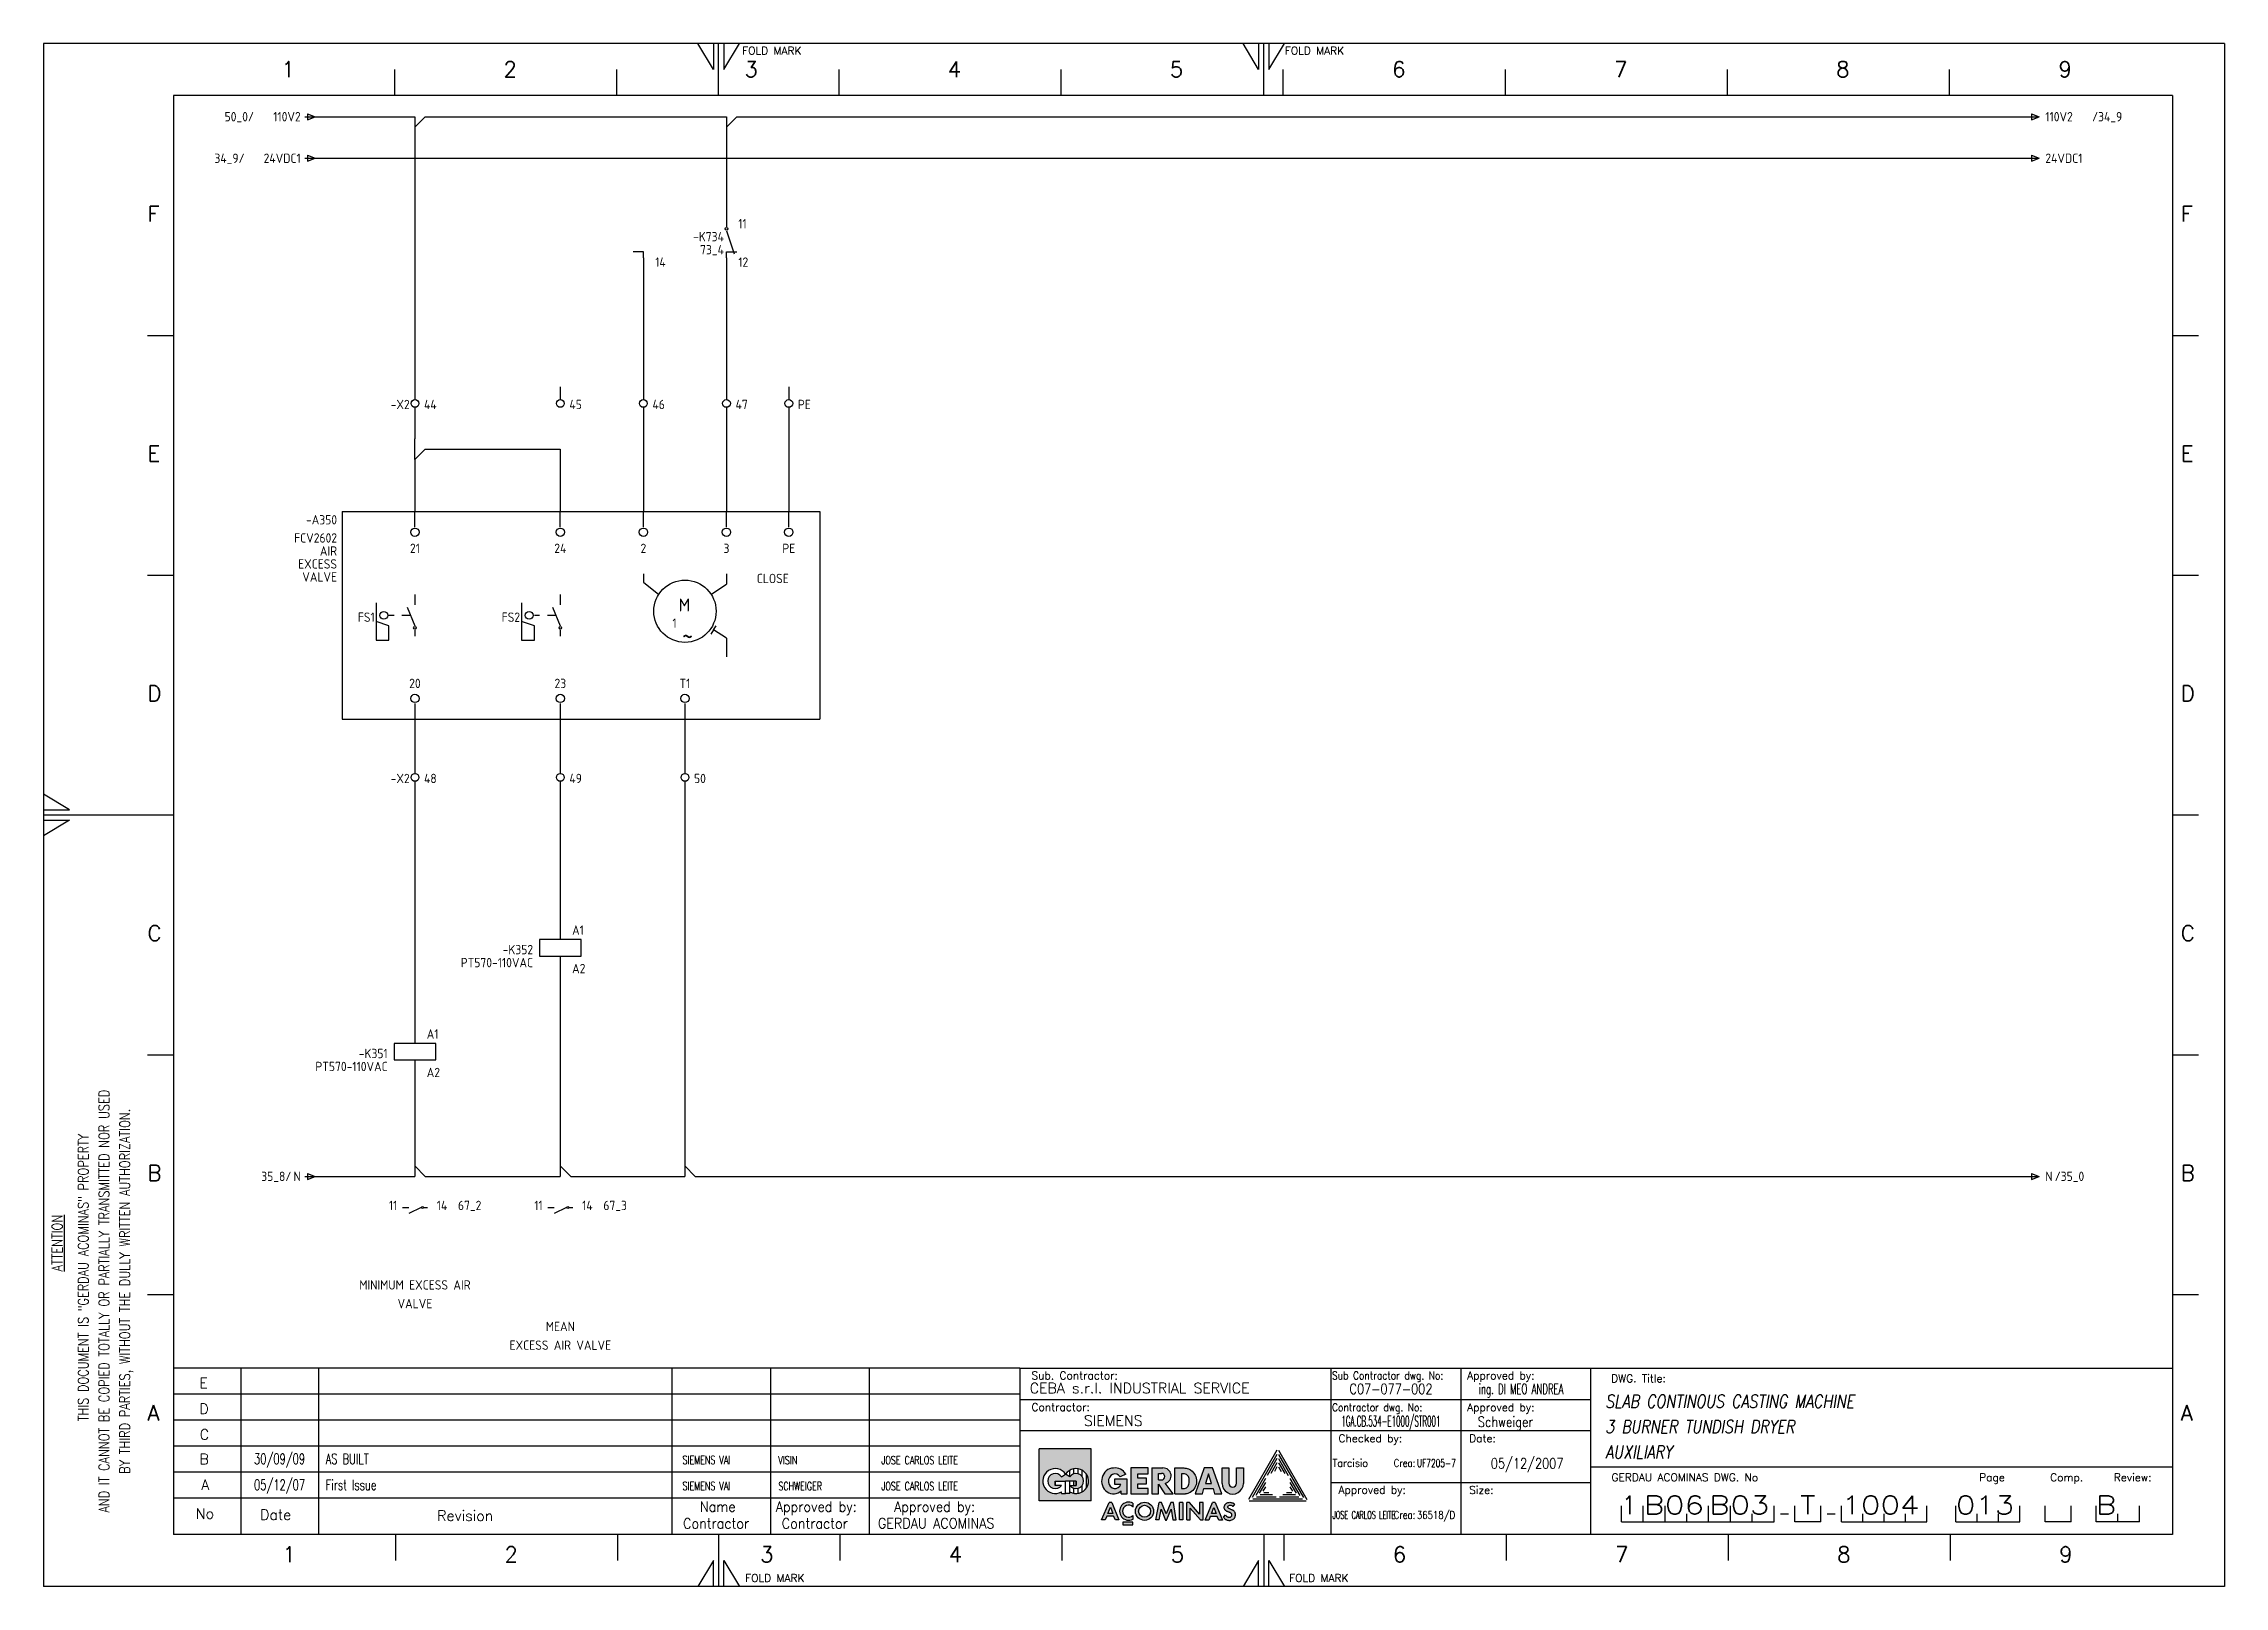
# Model space of a CAD drawing. Extents: x 520 to 940, y 6 to 303.
import ezdxf
from ezdxf.enums import TextEntityAlignment as Align

# ---------------------------------------------------------------- set-up
doc = ezdxf.new("R2010")
doc.units = 0
doc.header["$LTSCALE"] = 25
doc.header["$MEASUREMENT"] = 0
doc.linetypes.add('EPLANLINE7', pattern=[0])
doc.layers.get('0').update_dxf_attribs({"linetype": 'CONTINUOUS'})
for name, color, linetype in [('AUTOCONNECTING', 2, 'CONTINUOUS'), ('DESIG_', 3, 'CONTINUOUS'), ('FORM_1', 7, 'CONTINUOUS'), ('FORM_2', 4, 'CONTINUOUS'), ('FORM_3', 6, 'CONTINUOUS'), ('FORM_4', 1, 'CONTINUOUS'), ('MORSETTI', 7, 'CONTINUOUS'), ('RIF_', 7, 'CONTINUOUS'), ('SEF', 5, 'CONTINUOUS'), ('SIMBOLO', 4, 'CONTINUOUS'), ('TABELLA', 7, 'CONTINUOUS'), ('TESTI', 7, 'CONTINUOUS'), ('TESTO', 5, 'CONTINUOUS')]:
    doc.layers.add(name, color=color, linetype=linetype)
doc.styles.add('ROMANS', font='romans.shx', dxfattribs={"width": 0.7, "oblique": 10, "height": 4})
doc.styles.get("Standard").update_dxf_attribs({"font": 'isocp.shx'})

# ---------------------------------------------------------------- blocks, each defined once
blk = doc.blocks.new('Format A3')
at = {"layer": 'FORM_1'}
h = blk.add_hatch(color=256, dxfattribs=at)
edge = h.paths.add_edge_path()
edge.add_line((217.87, 22.79), (217.87, 17.78))
edge.add_line((217.87, 17.78), (219.92, 17.78))
edge.add_spline(control_points=[(219.92, 17.78), (220.24, 17.85), (220.98, 18), (221.84, 18.93), (222.13, 20.2), (221.81, 21.63), (220.8, 22.71), (219.89, 22.77), (219.58, 22.79)], knot_values=[0, 0, 0, 0, 0.968333, 2.238245, 3.514092, 4.752916, 6.526982, 7.43734, 7.43734, 7.43734, 7.43734], degree=3, periodic=0)
edge.add_line((219.58, 22.79), (217.87, 22.79))
edge = h.paths.add_edge_path(flags=16)
edge.add_spline(control_points=[(219.59, 21.67), (219.7, 21.66), (220.06, 21.63), (220.6, 21.16), (220.68, 20.32), (220.63, 19.48), (220.1, 18.85), (219.69, 18.84), (219.58, 18.84)], knot_values=[0, 0, 0, 0, 0.326882, 1.089251, 1.872602, 2.763575, 3.625522, 3.966209, 3.966209, 3.966209, 3.966209], degree=3, periodic=0)
edge.add_line((219.58, 18.84), (219.17, 18.84))
edge.add_line((219.17, 18.84), (219.17, 21.67))
edge.add_line((219.17, 21.67), (219.59, 21.67))
h.paths.add_polyline_path([(223.55, 22.79), (221.81, 17.78), (223.19, 17.78), (223.48, 18.84), (225.23, 18.84), (225.54, 17.78), (226.94, 17.78), (225.11, 22.79)])
h.paths.add_polyline_path([(224.33, 21.67), (224.94, 19.81), (223.79, 19.81)], flags=16)
h.paths.add_polyline_path([(228.25, 22.79), (226.96, 22.79), (226.97, 19.8, 0.995265), (231.07, 19.81), (231.07, 22.79), (229.77, 22.79), (229.77, 19.87, -1), (228.25, 19.87)])
h.paths.add_polyline_path([(215.57, 22.79), (213.43, 22.79), (213.43, 17.78), (214.72, 17.78), (214.72, 19.66), (215.93, 17.78), (217.52, 17.78), (216.02, 19.84, 0.906396)])
h.paths.add_polyline_path([(215.29, 20.49), (214.72, 20.5), (214.72, 21.75), (215.31, 21.75, -1.017604)], flags=16)
h.paths.add_polyline_path([(209.42, 22.79), (209.42, 17.78), (212.73, 17.78), (212.73, 18.83), (210.73, 18.83), (210.73, 19.76), (212.41, 19.76), (212.41, 20.8), (210.73, 20.8), (210.73, 21.67), (212.73, 21.67), (212.73, 22.79)])
edge = h.paths.add_edge_path()
edge.add_ellipse((206.05, 20.28), major_axis=(0, -2.49), ratio=0.91559, start_angle=180.5657, end_angle=401.2517)
edge.add_line((207.56, 18.41), (207.56, 17.78))
edge.add_line((207.56, 17.78), (208.68, 17.78))
edge.add_line((208.68, 17.78), (208.68, 20.66))
edge.add_line((208.68, 20.66), (206.26, 20.66))
edge.add_line((206.26, 20.66), (206.26, 19.69))
edge.add_line((206.26, 19.69), (207.49, 19.69))
edge.add_ellipse((206.34, 20.25), major_axis=(0, -1.41), ratio=0.88785, start_angle=126.9107, end_angle=426.8029, ccw=False)
edge.add_line((207.34, 21.09), (208.41, 21.6))
edge.add_arc((206.36, 20.45), 2.34, 29.2872, 98.191)
h.paths.add_polyline_path([(205.74, 16.12), (205.19, 16.12), (203.77, 12.78), (204.46, 12.78), (204.76, 13.48), (206.07, 13.48), (206.44, 12.78), (207.11, 12.79)])
h.paths.add_polyline_path([(205.46, 15.22), (205.93, 14.01), (204.97, 14.01)], flags=16)
h.paths.add_polyline_path([(209.78, 12.92), (209.78, 13.66, -2.423597), (209.78, 15.28), (209.78, 16.02, 1.652966)])
h.paths.add_polyline_path([(210.29, 14.45, 1), (213.8, 14.45, 1)])
h.paths.add_polyline_path([(213.19, 14.45, -1), (210.89, 14.45, -1)], flags=16)
h.paths.add_polyline_path([(215.31, 16.12), (214.82, 16.12), (214.22, 12.78), (214.87, 12.78), (215.21, 14.84), (216.1, 12.73), (216.28, 12.73), (217.19, 14.84), (217.49, 12.78), (218.15, 12.78), (217.6, 16.12), (217.12, 16.12), (216.2, 13.99)])
h.paths.add_polyline_path([(219.4, 16.12), (218.75, 16.12), (218.75, 12.78), (219.4, 12.78)])
h.paths.add_polyline_path([(220.16, 12.78), (220.81, 12.78), (220.81, 15.04), (222.79, 12.78), (223.3, 12.78), (223.3, 16.12), (222.65, 16.12), (222.65, 13.88), (220.68, 16.12), (220.16, 16.12)])
h.paths.add_polyline_path([(225.66, 16.12), (225.13, 16.12), (223.7, 12.77), (224.39, 12.77), (224.69, 13.47), (226, 13.47), (226.37, 12.77), (227.04, 12.77)])
h.paths.add_polyline_path([(225.39, 15.2), (225.86, 14), (224.9, 14)], flags=16)
edge = h.paths.add_edge_path()
edge.add_spline(control_points=[(229.42, 15.81), (229.38, 15.84), (229.32, 15.89), (229.21, 15.96), (229.1, 16.02), (228.95, 16.09), (228.79, 16.14), (228.58, 16.18), (228.37, 16.18), (228.14, 16.15), (227.97, 16.08), (227.8, 16), (227.66, 15.88), (227.54, 15.75), (227.47, 15.59), (227.4, 15.42), (227.39, 15.24), (227.4, 15.04), (227.44, 14.85), (227.57, 14.66), (227.73, 14.54), (227.92, 14.42), (228.08, 14.35), (228.25, 14.29), (228.42, 14.23), (228.59, 14.16), (228.73, 14.07), (228.81, 13.98), (228.85, 13.89), (228.87, 13.78), (228.86, 13.67), (228.81, 13.54), (228.72, 13.42), (228.56, 13.32), (228.37, 13.29), (228.2, 13.3), (228.07, 13.34), (227.98, 13.38), (227.9, 13.44), (227.81, 13.5), (227.72, 13.6), (227.68, 13.69), (227.64, 13.74)], knot_values=[0, 0, 0, 0, 0.129897, 0.252239, 0.381983, 0.506097, 0.749316, 0.87783, 1.167741, 1.365595, 1.552935, 1.738999, 1.918105, 2.09238, 2.269928, 2.449255, 2.632957, 2.790606, 3.065835, 3.193419, 3.483878, 3.653535, 3.853782, 4.021202, 4.182707, 4.402789, 4.570564, 4.668988, 4.759204, 4.855589, 5.007336, 5.095097, 5.270281, 5.443299, 5.63607, 5.844858, 5.950481, 6.046454, 6.146081, 6.249423, 6.351995, 6.544354, 6.544354, 6.544354, 6.544354], degree=3, periodic=0)
edge.add_line((227.64, 13.74), (227.22, 13.33))
edge.add_spline(control_points=[(227.22, 13.33), (227.25, 13.3), (227.3, 13.21), (227.44, 13.06), (227.61, 12.91), (227.84, 12.8), (228.04, 12.73), (228.25, 12.7), (228.44, 12.69), (228.72, 12.72), (228.99, 12.82), (229.25, 13.03), (229.41, 13.25), (229.53, 13.57), (229.55, 13.89), (229.48, 14.23), (229.32, 14.44), (229.15, 14.58), (228.98, 14.67), (228.78, 14.76), (228.59, 14.83), (228.39, 14.91), (228.2, 15), (228.05, 15.18), (228.07, 15.39), (228.2, 15.54), (228.35, 15.61), (228.48, 15.63), (228.66, 15.63), (228.84, 15.57), (228.98, 15.46), (229.05, 15.4), (229.08, 15.37)], knot_values=[0, 0, 0, 0, 0.131114, 0.305389, 0.623258, 0.772631, 1.083491, 1.243018, 1.425854, 1.654083, 2.072988, 2.274716, 2.662927, 2.870188, 3.280959, 3.591243, 3.888658, 4.0589, 4.248032, 4.476436, 4.699919, 4.85554, 5.137678, 5.317889, 5.513624, 5.728226, 5.888869, 5.979085, 6.142909, 6.403998, 6.552706, 6.676571, 6.676571, 6.676571, 6.676571], degree=3, periodic=0)
edge.add_line((229.08, 15.37), (229.42, 15.81))
h.paths.add_polyline_path([(207.88, 12.33), (207.88, 11.83), (209.78, 11.83), (209.79, 12.33)])
h.paths.add_polyline_path([(201.77, 26.45), (191.77, 26.45), (191.77, 16.45), (201.77, 16.45)])
h.paths.add_polyline_path([(197.64, 18.19), (197.64, 17.87), (196.84, 17.87), (196.04, 17.87), (196.04, 18.19, -2.312045), (196.84, 21.6, -2.312045)], flags=16)
h.paths.add_polyline_path([(197.64, 19.43), (198.44, 19.43), (198.44, 20.27), (196.84, 20.27), (194.84, 20.27), (194.84, 19.43), (196.04, 19.43, -3.248328), (196.05, 21.08), (196.84, 21.6), (197.62, 21.08, -3.248328)], flags=0)
for p, q in [((0, 297), (0, 0)), ((420, 297), (0, 297)), ((129, 292), (126, 297)), ((129, 297), (129, 292)), ((130, 287), (130, 297)), ((131, 297), (131, 292)), ((131, 292), (134, 297)), ((234, 292), (231, 297)), ((234, 297), (234, 292)), ((235, 287), (235, 297)), ((236, 292), (239, 297)), ((236, 297), (236, 292)), ((420, 297), (420, 0)), ((67.59, 292), (67.59, 287)), ((110.37, 292), (110.37, 287)), ((153.15, 292), (153.15, 287)), ((195.93, 292), (195.93, 287)), ((238.7, 292), (238.7, 287)), ((281.48, 292), (281.48, 287)), ((324.26, 292), (324.26, 287)), ((367.03, 292), (367.03, 287)), ((20, 240.83), (25, 240.83)), ((410, 240.83), (415, 240.83)), ((20, 194.66), (25, 194.66)), ((410, 194.66), (415, 194.66)), ((5, 149.5), (0, 152.5)), ((0, 149.5), (5, 149.5)), ((0, 148.5), (25, 148.5)), ((0, 147.5), (5, 147.5)), ((5, 147.5), (0, 144.5)), ((410, 148.5), (415, 148.5)), ((20, 102.33), (25, 102.33)), ((410, 102.33), (415, 102.33)), ((20, 56.17), (25, 56.17)), ((410, 56.17), (415, 56.17)), ((37.97, 42), (37.97, 17)), ((52.97, 42), (52.97, 17)), ((120.99, 42), (120.99, 17)), ((140, 42), (140, 17)), ((248, 30), (248, 42)), ((273, 10), (273, 42)), ((159.01, 42), (159.01, 17)), ((188.01, 37), (25, 37)), ((188.01, 36), (298, 36)), ((188.01, 32), (25, 32)), ((188.01, 27), (25, 27)), ((191.77, 16.45), (191.77, 26.45)), ((201.77, 26.45), (191.77, 26.45)), ((201.77, 16.45), (201.77, 26.45)), ((237.53, 26.19), (232.06, 16.71)), ((237.53, 25.39), (232.76, 17.12)), ((237.83, 26.19), (243.31, 16.71)), ((237.83, 25.39), (242.62, 17.11)), ((188.01, 22), (25, 22)), ((196.04, 21.07), (196.84, 21.6)), ((197.64, 21.07), (196.84, 21.6)), ((197.64, 21.07), (197.64, 22.35)), ((198.44, 21.68), (198.44, 22.64)), ((199.24, 21.68), (199.24, 22.64)), ((200.04, 21.11), (200.04, 22.35)), ((200.84, 18.94), (200.84, 21.6)), ((208.41, 21.6), (207.34, 21.09)), ((209.42, 22.79), (209.42, 17.78)), ((212.73, 22.79), (209.42, 22.79)), ((210.73, 20.8), (210.73, 21.67)), ((210.73, 21.67), (212.73, 21.67)), ((212.73, 21.67), (212.73, 22.79)), ((213.43, 22.79), (213.43, 17.78)), ((213.43, 22.79), (215.57, 22.79)), ((214.72, 20.5), (214.72, 21.75)), ((214.72, 21.75), (215.31, 21.75)), ((217.87, 17.78), (217.87, 22.79)), ((217.87, 22.79), (219.58, 22.79)), ((223.55, 22.79), (221.81, 17.78)), ((225.11, 22.79), (223.55, 22.79)), ((224.33, 21.67), (223.79, 19.81)), ((224.94, 19.81), (224.33, 21.67)), ((226.94, 17.78), (225.11, 22.79)), ((226.97, 19.83), (226.96, 22.79)), ((226.96, 22.79), (228.25, 22.79)), ((228.25, 22.79), (228.25, 19.87)), ((229.77, 19.87), (229.77, 22.79)), ((229.77, 22.79), (231.07, 22.79)), ((231.07, 22.79), (231.07, 19.81)), ((237.53, 24.59), (235.65, 21.33)), ((237.53, 23.79), (236.34, 21.73)), ((237.53, 22.99), (237.04, 22.13)), ((237.83, 24.59), (239.72, 21.33)), ((237.83, 23.79), (239.03, 21.73)), ((237.83, 22.99), (238.33, 22.13)), ((298, 23), (410, 23)), ((194.84, 20.27), (196.84, 20.27)), ((194.84, 20.27), (196.84, 20.27)), ((194.84, 19.43), (194.84, 20.27)), ((194.84, 20.27), (194.84, 19.43)), ((196.04, 19.43), (194.84, 19.43)), ((196.04, 17.87), (196.04, 18.19)), ((196.04, 17.87), (196.84, 17.87)), ((196.84, 17.87), (196.84, 20.27)), ((198.84, 20.27), (196.84, 20.27)), ((198.84, 20.27), (196.84, 20.27)), ((197.64, 17.87), (196.84, 17.87)), ((197.64, 17.87), (197.64, 20.27)), ((197.64, 19.43), (198.84, 19.43)), ((197.64, 17.87), (197.64, 18.19)), ((198.44, 19.43), (198.44, 20.27)), ((198.44, 17.9), (198.44, 18.86)), ((198.84, 20.27), (198.84, 19.43)), ((198.84, 19.43), (198.84, 20.27)), ((199.24, 17.9), (199.24, 18.86)), ((200.04, 18.19), (200.04, 19.43)), ((208.68, 20.66), (206.26, 20.66)), ((206.26, 20.66), (206.26, 19.69)), ((206.26, 19.69), (207.49, 19.69)), ((207.56, 17.78), (207.56, 18.41)), ((207.56, 17.78), (208.68, 17.78)), ((208.68, 17.78), (208.68, 20.66)), ((209.42, 17.78), (212.73, 17.78)), ((212.41, 20.8), (210.73, 20.8)), ((210.73, 18.83), (210.73, 19.76)), ((210.73, 19.76), (212.41, 19.76)), ((212.73, 18.83), (210.73, 18.83)), ((212.41, 19.76), (212.41, 20.8)), ((212.73, 17.78), (212.73, 18.83)), ((213.43, 17.78), (214.72, 17.78)), ((214.72, 20.5), (215.31, 20.49)), ((214.72, 19.66), (215.93, 17.78)), ((214.72, 17.78), (214.72, 19.66)), ((215.93, 17.78), (217.52, 17.78)), ((217.52, 17.78), (216.02, 19.84)), ((217.87, 17.78), (219.92, 17.78)), ((221.81, 17.78), (223.19, 17.78)), ((223.19, 17.78), (223.48, 18.84)), ((223.48, 18.84), (225.23, 18.84)), ((223.79, 19.81), (224.94, 19.81)), ((225.23, 18.84), (225.54, 17.78)), ((225.54, 17.78), (226.94, 17.78)), ((232.9, 16.85), (242.47, 16.85)), ((235.33, 20.78), (233.45, 17.52)), ((233.6, 17.25), (237.37, 17.25)), ((235.33, 19.98), (234.14, 17.92)), ((234.29, 17.65), (236.67, 17.65)), ((235.33, 19.18), (234.84, 18.32)), ((234.98, 18.05), (235.98, 18.05)), ((238, 17.25), (241.77, 17.25)), ((238.7, 17.65), (241.08, 17.65)), ((239.39, 18.05), (240.39, 18.05)), ((240.04, 20.78), (241.92, 17.51)), ((240.04, 19.98), (241.23, 17.91)), ((240.04, 19.18), (240.54, 18.31)), ((248, 20), (298, 20)), ((201.77, 16.45), (191.77, 16.45)), ((203.77, 12.78), (205.19, 16.12)), ((204.46, 12.78), (203.77, 12.78)), ((204.76, 13.48), (204.46, 12.78)), ((206.07, 13.48), (204.76, 13.48)), ((204.97, 14.01), (205.46, 15.22)), ((205.93, 14.01), (204.97, 14.01)), ((205.74, 16.12), (205.19, 16.12)), ((205.46, 15.22), (205.93, 14.01)), ((205.74, 16.12), (207.11, 12.79)), ((206.44, 12.78), (206.07, 13.48)), ((207.11, 12.79), (206.44, 12.78)), ((209.78, 16.02), (209.78, 15.23)), ((209.78, 13.66), (209.78, 12.9)), ((214.22, 12.78), (214.82, 16.12)), ((214.87, 12.78), (214.22, 12.78)), ((215.31, 16.12), (214.82, 16.12)), ((214.87, 12.78), (215.21, 14.84)), ((215.21, 14.84), (216.1, 12.73)), ((216.2, 13.99), (215.31, 16.12)), ((216.1, 12.73), (216.28, 12.73)), ((217.12, 16.12), (216.2, 13.99)), ((216.28, 12.73), (217.19, 14.84)), ((217.6, 16.12), (217.12, 16.12)), ((217.19, 14.84), (217.49, 12.78)), ((217.49, 12.78), (218.15, 12.78)), ((218.15, 12.78), (217.6, 16.12)), ((218.75, 12.78), (218.75, 16.12)), ((219.4, 16.12), (218.75, 16.12)), ((219.4, 12.78), (218.75, 12.78)), ((219.4, 16.12), (219.4, 12.78)), ((220.16, 12.79), (220.16, 16.12)), ((220.68, 16.12), (220.16, 16.12)), ((220.16, 12.78), (220.81, 12.78)), ((222.65, 13.88), (220.68, 16.12)), ((220.81, 15.04), (222.79, 12.78)), ((220.81, 12.78), (220.81, 15.04)), ((222.65, 16.12), (222.65, 13.88)), ((223.3, 16.12), (222.65, 16.12)), ((222.79, 12.78), (223.3, 12.78)), ((223.3, 12.78), (223.3, 16.12)), ((223.7, 12.77), (225.13, 16.12)), ((224.39, 12.77), (223.7, 12.77)), ((224.69, 13.47), (224.39, 12.77)), ((226, 13.47), (224.69, 13.47)), ((224.9, 14), (225.39, 15.2)), ((225.86, 14), (224.9, 14)), ((225.66, 16.12), (225.13, 16.12)), ((225.39, 15.2), (225.86, 14)), ((225.66, 16.12), (227.04, 12.77)), ((226.37, 12.77), (226, 13.47)), ((227.04, 12.77), (226.37, 12.77)), ((227.22, 13.33), (227.64, 13.74)), ((229.08, 15.36), (229.42, 15.81)), ((232.21, 16.45), (243.16, 16.45)), ((67.78, 10), (67.78, 5)), ((110.55, 10), (110.55, 5)), ((130, 10), (130, 0)), ((153.33, 10), (153.33, 5)), ((196.11, 10), (196.11, 5)), ((207.88, 12.33), (207.88, 11.83)), ((209.79, 12.33), (207.88, 12.33)), ((207.88, 11.83), (209.78, 11.83)), ((209.78, 11.83), (209.79, 12.33)), ((235, 10), (235, 0)), ((238.89, 10), (238.89, 5)), ((281.66, 10), (281.66, 5)), ((324.44, 10), (324.44, 5)), ((367.22, 10), (367.22, 5)), ((129, 5), (126, 0)), ((129, 0), (129, 5)), ((131, 0), (131, 5)), ((131, 5), (134, 0)), ((234, 5), (231, 0)), ((234, 0), (234, 5)), ((236, 5), (239, 0)), ((236, 0), (236, 5)), ((420, 0), (0, 0))]:
    blk.add_line(p, q, dxfattribs=at)
blk.add_lwpolyline([(219.59, 21.67), (219.17, 21.67), (219.17, 18.84), (219.58, 18.84)], dxfattribs=at)
for radius in [1.75, 1.15]:
    blk.add_circle((212.04, 14.45), radius, dxfattribs=at)
for centre, radius, start, end in [((194.84, 20.27), 2.4, 33.5573, 300), ((194.84, 20.27), 1.46, 33.5573, 325.1132), ((198.84, 20.27), 2.4, 240, 146.4427), ((198.84, 20.27), 1.46, 214.8868, 146.4427), ((206.36, 20.45), 2.34, 29.2872, 98.191), ((215.31, 21.12), 0.633, 270, 90), ((215.65, 21.29), 1.5, 284.2434, 92.9996), ((229.02, 19.82), 2.05, 179.8525, 0.1475), ((229.01, 19.87), 0.761, 180, 0), ((208.97, 14.47), 1.75, 62.3456, 297.6544), ((208.97, 14.47), 1.15, 44.8431, 315.1569)]:
    blk.add_arc(centre, radius, start, end, dxfattribs=at)
for centre, major_axis, ratio, start_param, end_param in [((206.05, 20.28), (0, -2.49), 0.91559, 3.151467, 7.003163), ((206.34, 20.25), (0, -1.41), 0.88785, 2.21501, 7.449115)]:
    blk.add_ellipse(centre, major_axis=major_axis, ratio=ratio, start_param=start_param, end_param=end_param, dxfattribs=at)
for points in [[(219.58, 22.79), (220.48, 22.65), (221.76, 21.42), (222.04, 20.21), (221.73, 18.97), (220.84, 18.07), (219.92, 17.78)], [(219.58, 18.84), (219.91, 18.87), (220.52, 19.48), (220.66, 20.37), (220.5, 21.13), (219.91, 21.62), (219.59, 21.67)], [(227.22, 13.33), (227.3, 13.23), (227.41, 13.09), (227.66, 12.89), (227.79, 12.82), (228.09, 12.73), (228.24, 12.7), (228.43, 12.7), (228.65, 12.72), (229.04, 12.87), (229.2, 13), (229.43, 13.31), (229.5, 13.51), (229.53, 13.92), (229.46, 14.22), (229.28, 14.46), (229.15, 14.57), (228.99, 14.66), (228.78, 14.76), (228.57, 14.84), (228.43, 14.9), (228.18, 15.03), (228.07, 15.18), (228.09, 15.37), (228.22, 15.54), (228.37, 15.61), (228.46, 15.63), (228.62, 15.63), (228.87, 15.54), (228.99, 15.45), (229.08, 15.37)], [(227.64, 13.74), (227.75, 13.58), (227.81, 13.5), (227.9, 13.44), (227.98, 13.38), (228.07, 13.35), (228.17, 13.31), (228.38, 13.3), (228.56, 13.33), (228.71, 13.43), (228.82, 13.57), (228.85, 13.65), (228.86, 13.8), (228.84, 13.89), (228.8, 13.98), (228.74, 14.05), (228.6, 14.15), (228.4, 14.23), (228.25, 14.29), (228.09, 14.35), (227.91, 14.43), (227.76, 14.52), (227.54, 14.71), (227.47, 14.81), (227.4, 15.08), (227.39, 15.24), (227.41, 15.42), (227.47, 15.59), (227.55, 15.75), (227.66, 15.88), (227.8, 15.99), (227.97, 16.08), (228.14, 16.14), (228.34, 16.17), (228.63, 16.17), (228.75, 16.14), (228.99, 16.07), (229.1, 16.02), (229.21, 15.96), (229.31, 15.89), (229.42, 15.81)]]:
    blk.add_spline(points, degree=3, dxfattribs=at)
at = {"layer": 'FORM_3'}
for p, q in [((25, 287), (25, 10)), ((410, 287), (25, 287)), ((410, 287), (410, 10)), ((410, 10), (25, 10))]:
    blk.add_line(p, q, dxfattribs=at)
at = {"layer": 'FORM_4'}
for p, q in [((188.01, 42), (25, 42)), ((188.01, 42), (188.01, 10)), ((188.01, 42), (410, 42)), ((298, 10), (298, 42)), ((188.01, 30), (298, 30)), ((248, 10), (248, 30)), ((188.01, 17), (25, 17)), ((37.97, 17), (37.97, 10)), ((52.97, 17), (52.97, 10)), ((120.99, 17), (120.99, 10)), ((140, 17), (140, 10)), ((159.01, 17), (159.01, 10)), ((303.88, 12.42), (303.88, 15.51)), ((308.08, 12.42), (308.08, 15.51)), ((312.28, 12.42), (312.28, 15.51)), ((316.48, 12.42), (316.48, 13.97)), ((316.48, 12.42), (316.48, 13.97)), ((320.68, 12.42), (320.68, 15.51)), ((324.88, 12.42), (324.88, 15.51)), ((329.08, 12.42), (329.08, 13.97)), ((333.28, 12.42), (333.28, 15.51)), ((334.53, 13.97), (336.06, 13.97)), ((337.28, 12.42), (337.28, 15.51)), ((342.28, 12.42), (342.28, 15.51)), ((343.53, 13.97), (345.03, 13.97)), ((346.28, 12.42), (346.28, 15.51)), ((346.28, 12.42), (346.28, 13.97)), ((350.38, 12.42), (350.38, 13.97)), ((354.48, 12.42), (354.48, 13.97)), ((358.58, 12.42), (358.58, 13.97)), ((362.68, 12.42), (362.68, 15.51)), ((368.28, 12.42), (368.28, 15.51)), ((372.38, 12.42), (372.38, 13.97)), ((376.48, 12.42), (376.48, 13.97)), ((380.58, 12.42), (380.58, 15.51)), ((385.48, 12.42), (385.48, 15.51)), ((390.48, 12.42), (390.48, 15.51)), ((395.28, 12.42), (395.28, 15.51)), ((399.48, 12.42), (399.48, 13.97)), ((403.68, 12.42), (403.68, 15.51)), ((303.88, 12.42), (333.28, 12.42)), ((342.28, 12.42), (337.28, 12.42)), ((346.28, 12.42), (362.68, 12.42)), ((368.28, 12.42), (380.58, 12.42)), ((390.48, 12.42), (385.48, 12.42)), ((399.13, 12.42), (395.28, 12.42)), ((403.68, 12.42), (399.13, 12.42))]:
    blk.add_line(p, q, dxfattribs=at)
at = {"layer": 'FORM_1', "style": 'ROMANS'}
for p in [(134.55, 294.88), (239.05, 294.88), (135.13, 0.84), (239.88, 0.84)]:
    blk.add_text('FOLD MARK', height=1.5, dxfattribs=at).set_placement(p)
at = {"layer": 'FORM_2', "style": 'ROMANS', "width": 0.8}
for s, p in [('AND IT CANNOT BE COPIED TOTALLY OR PARTIALLY TRANSMITTED NOR USED', (12.63, 14.2)), ('BY THIRD PARTIES, WITHOUT THE DULLY WRITTEN AUTHORIZATION.', (16.63, 21.66)), ('THIS DOCUMENT IS "GERDAU ACOMINAS" PROPERTY', (8.63, 31.78)), ('%%UATTENTION', (3.61, 60.63))]:
    blk.add_text(s, height=2, rotation=90, dxfattribs=at).set_placement(p)
at = {"layer": 'FORM_2', "style": 'ROMANS'}
for s, height, p in [('E', 2, (30, 38.12)), ('Sub. Contractor:', 1.5, (190.24, 39.84)), ('Approved by:', 1.5, (274.17, 39.84)), ('DWG. Title:', 1.5, (301.92, 39.27)), ('D', 2, (30, 33.18)), ('Contractor:', 1.5, (190.24, 33.75)), ('Approved by:', 1.5, (274.17, 33.72)), ('C', 2, (30.07, 28.24)), ('B', 2, (30.02, 23.5)), ('Checked by:', 1.5, (249.38, 27.74)), ('Date:', 1.5, (274.53, 27.74)), ('GERDAU ACOMINAS DWG. No', 1.5, (301.96, 20.23)), ('Page', 1.5, (372.75, 20.23)), ('Comp.', 1.5, (386.46, 20.23)), ('Review:', 1.5, (398.72, 20.23)), ('A', 2, (30.36, 18.57)), ('Approved by:', 1.5, (249.38, 17.83)), ('Size:', 1.5, (274.53, 17.79)), ('No', 2, (29.31, 13.01)), ('Date', 2, (41.68, 12.8)), ('Revision', 2, (75.79, 12.6))]:
    blk.add_text(s, height=height, dxfattribs=at).set_placement(p)
for s, height, width, p in [('Sub Contractor dwg. No:', 1.5, 0.85, (248.15, 39.84)), ('Contractor dwg. No:', 1.5, 0.85, (248.15, 33.72)), ('Crea:', 1.5, 0.8, (260.02, 23)), ('Contractor ', 2, 0.9, (123.16, 11.12)), ('Name', 2, 0.9, (126.4, 14.35)), ('Approved by:', 2, 0.9, (141.02, 14.35)), ('Contractor ', 2, 0.9, (142.17, 11.12)), ('GERDAU ACOMINAS', 2, 0.9, (160.68, 11.14)), ('Approved by:', 2, 0.9, (163.81, 14.35)), ('Crea:', 1.5, 0.8, (260.02, 13))]:
    blk.add_text(s, height=height, dxfattribs=dict(at, width=width)).set_placement(p)
at = {"layer": 'FORM_2', "style": 'ROMANS', "flags": 4}
for tag, p in [('21', (189.91, 37.18)), ('18', (189.91, 30.89))]:
    blk.add_attdef(tag, p, '', height=2, dxfattribs=at)
at = {"layer": 'FORM_2', "color": 4, "style": 'ROMANS', "width": 0.8, "flags": 4}
for tag, p in [('22', (251.5, 37)), ('19', (251.5, 30.8)), ('24', (278.73, 22.67))]:
    blk.add_attdef(tag, p, '', height=2, dxfattribs=at)
at = {"layer": 'FORM_2', "style": 'ROMANS', "flags": 4}
for tag, p, height, width in [('23', (276.41, 37.01), 2, 0.8), ('20', (276.22, 30.68), 2, 0.8), ('14', (248.25, 23), 1.5, 0.9), ('15', (264.49, 22.98), 1.5, 0.8), ('16', (248.25, 13), 1.5, 0.9), ('17', (264.49, 12.98), 1.5, 0.8)]:
    blk.add_attdef(tag, p, '', height=height, dxfattribs=dict(at, width=width))
at = {"layer": 'FORM_4', "style": 'ROMANS'}
for s, p in [('1', (45.81, 290.56)), ('2', (88.59, 290.56)), ('3', (135, 290.56)), ('4', (174.14, 290.56)), ('5', (216.92, 290.56)), ('6', (259.7, 290.56)), ('7', (302.47, 290.56)), ('8', (345.25, 290.56)), ('9', (388.03, 290.56)), ('F', (20.01, 262.73)), ('F', (411.64, 262.73)), ('E', (20.01, 216.57)), ('E', (411.64, 216.57)), ('D', (20.01, 170.4)), ('D', (411.64, 170.4)), ('C', (20.01, 124.24)), ('C', (411.64, 124.24)), ('B', (20.01, 78.07)), ('B', (411.64, 78.07)), ('A', (20.01, 31.9)), ('A', (411.64, 31.9)), ('1', (45.99, 4.65)), ('2', (88.77, 4.65)), ('3', (137.98, 4.65)), ('4', (174.32, 4.65)), ('5', (217.1, 4.65)), ('6', (259.88, 4.65)), ('7', (302.66, 4.65)), ('8', (345.43, 4.65)), ('9', (388.21, 4.65))]:
    blk.add_text(s, height=3, dxfattribs=at).set_placement(p)
at = {"layer": 'FORM_4', "color": 1, "style": 'ROMANS', "oblique": 10, "width": 0.8, "flags": 4}
for tag, p in [('11', (300.77, 34.39)), ('12', (300.77, 29.5)), ('13', (300.77, 24.62))]:
    blk.add_attdef(tag, p, '', height=2.5, dxfattribs=at)
at = {"layer": 'FORM_4', "color": 1, "style": 'ROMANS', "flags": 2}
blk.add_attdef('25', (279.66, 12.25), '', height=5, dxfattribs=at)
at = {"layer": 'FORM_4', "style": 'ROMANS', "width": 1.25, "flags": 4}
for tag, p in [('1', (303.88, 13.92)), ('3', (312.28, 13.92)), ('5', (324.88, 13.92)), ('7', (346.28, 13.92)), ('10', (395.28, 13.92))]:
    blk.add_attdef(tag, p, '', height=3.5, dxfattribs=at)
for tag, p in [('2', (310.18, 13.92)), ('4', (322.78, 13.92)), ('6', (339.78, 13.92)), ('9', (387.98, 13.92))]:
    blk.add_attdef(tag, text='', height=3.5, dxfattribs=at).set_placement(p, align=Align.CENTER)
at = {"layer": 'FORM_4', "color": 1, "style": 'ROMANS', "width": 1.25, "flags": 4}
blk.add_attdef('8', (368.28, 13.92), '', height=3.5, dxfattribs=at)
blk = doc.blocks.new('SO284')
at = {"layer": 'TESTI', "color": 2, "linetype": 'EPLANLINE7'}
for p, q in [((-1.175, 0), (0.675, 0)), ((-0.675, 0.575), (0.8, 0)), ((-0.675, 0.575), (-0.675, -0.575)), ((-0.675, -0.575), (0.8, 0))]:
    blk.add_line(p, q, dxfattribs=at)
blk = doc.blocks.new('SO269')
at = {"layer": 'TESTI', "color": 2, "linetype": 'EPLANLINE7'}
for p, q in [((-2, 0), (0, 0)), ((0, 0), (0, -2)), ((0, -2), (2, 0))]:
    blk.add_line(p, q, dxfattribs=at)
blk = doc.blocks.new('30_0_IEC_WUPI')
at = {"layer": 'SIMBOLO', "color": 3, "linetype": 'EPLANLINE7'}
blk.add_line((0, 4), (0, 1.6), dxfattribs=at)
blk.add_circle((0, 0.8), 0.75, dxfattribs=at)
blk = doc.blocks.new('SO263')
at = {"layer": 'TESTI', "color": 2, "linetype": 'EPLANLINE7'}
for q in [(0, 2), (2, 0)]:
    blk.add_line((0, -2), q, dxfattribs=at)
blk = doc.blocks.new('SO290')
at = {"layer": 'TESTI', "color": 2, "linetype": 'EPLANLINE7'}
blk.add_line((0, 1), (0, 4), dxfattribs=at)
blk.add_circle((0, 0), 0.8, dxfattribs=at)
blk = doc.blocks.new('39_0_IEC_WUPI')
at = {"layer": 'TESTI', "color": 3, "linetype": 'EPLANLINE7'}
for p, q in [((-7.5, 2.4), (-7.5, -4.8)), ((-4, 0), (-5, 0)), ((-1, 0), (-2.5, 0)), ((-1.5, 1.6), (0, -2)), ((0, 4), (0, 2)), ((-5, -2), (-7.5, -1.2)), ((-5, -4.8), (-5, -2)), ((0, -2.8), (0, -4)), ((-7.5, -4.8), (-5, -4.8))]:
    blk.add_line(p, q, dxfattribs=at)
for centre, radius in [((-6, 0), 0.75), ((0, -2.4), 0.25)]:
    blk.add_circle(centre, radius, dxfattribs=at)
blk = doc.blocks.new('SO291')
at = {"layer": 'TESTI', "color": 2, "linetype": 'EPLANLINE7'}
blk.add_line((0, 3), (0, 0), dxfattribs=at)
blk.add_circle((0, 4), 0.8, dxfattribs=at)
blk = doc.blocks.new('20_0_IEC_WUPI')
at = {"layer": 'TESTI', "color": 3, "linetype": 'EPLANLINE7'}
for p, q in [((0, 1.6), (-4, 1.6)), ((-4, 1.6), (-4, -1.6)), ((0, 4), (0, 1.6)), ((4, 1.6), (0, 1.6)), ((4, -1.6), (4, 1.6)), ((-4, -1.6), (4, -1.6)), ((0, -1.6), (0, -4))]:
    blk.add_line(p, q, dxfattribs=at)
blk = doc.blocks.new('SO264')
at = {"layer": 'TESTI', "color": 2, "linetype": 'EPLANLINE7'}
for p, q in [((-2, 0), (0, 0)), ((0, 2), (0, 0)), ((0, 2), (2, 0))]:
    blk.add_line(p, q, dxfattribs=at)
blk = doc.blocks.new('SO280')
at = {"layer": 'TESTI', "color": 2, "linetype": 'EPLANLINE7'}
for p, q in [((-2, 0), (0, 0)), ((0, 0), (0, -2))]:
    blk.add_line(p, q, dxfattribs=at)
blk = doc.blocks.new('18_0_IEC_WUPI')
at = {"layer": 'SIMBOLO', "color": 3, "linetype": 'EPLANLINE7'}
for p, q in [((0, -2), (-2, -2)), ((0, -3.2), (0, -2)), ((0, -3.2), (0, -4))]:
    blk.add_line(p, q, dxfattribs=at)
blk = doc.blocks.new('228_0_DIC_WUPI')
at = {"layer": 'TESTI', "color": 3, "linetype": 'EPLANLINE7'}
for p, q in [((0, 4), (0, 2.4)), ((0, 2.4), (3, 0)), ((13, 0), (16, 2)), ((16, 4), (16, 2)), ((13.5, -6.8), (13, -7.6)), ((13.5, -6.8), (14, -6)), ((16, -8.4), (13.5, -6.8)), ((16, -8.4), (16, -12))]:
    blk.add_line(p, q, dxfattribs=at)
blk.add_circle((8, -3.2), 6, dxfattribs=at)
at = {"layer": 'TESTO', "color": 3, "width": 1.0032}
blk.add_text('M', height=2.5, dxfattribs=at).set_placement((7.9, -3.25), align=Align.CENTER)
at = {"layer": 'TESTO', "color": 2, "width": 1.000667}
blk.add_text('1', height=1.8, dxfattribs=at).set_placement((6, -6.4), align=Align.CENTER)
at = {"layer": 'TESTO', "color": 4, "width": 0.998314}
blk.add_text('~', height=3.5, dxfattribs=at).set_placement((8.5, -9.9), align=Align.CENTER)
blk = doc.blocks.new('16_0_IEC_WUPI')
at = {"layer": 'SIMBOLO', "color": 3, "linetype": 'EPLANLINE7'}
for p, q in [((0, 4), (0, 3.2)), ((0, 3.2), (0, 2.8)), ((0, 2), (1.5, -2.4)), ((0, -3.2), (0, -2)), ((0, -2), (2, -2)), ((0, -3.2), (0, -4))]:
    blk.add_line(p, q, dxfattribs=at)
blk.add_circle((0, 2.4), 0.25, dxfattribs=at)

msp = doc.modelspace()

# ---------------------------------------------------------------- linework, layer by layer
at = {"layer": 'AUTOCONNECTING', "color": 2, "linetype": 'EPLANLINE7'}
for p, q in [((571.69, 289.39), (589.69, 289.39)), ((591.69, 287.39), (591.69, 237.39)), ((593.69, 289.39), (649.69, 289.39)), ((651.69, 287.39), (651.69, 269.39)), ((653.69, 289.39), (903.69, 289.39)), ((571.69, 281.39), (903.69, 281.39)), ((635.69, 261.39), (635.69, 237.39)), ((651.69, 261.39), (651.69, 237.39)), ((591.69, 233.39), (591.69, 227.39)), ((635.69, 233.39), (635.69, 213.39)), ((651.69, 233.39), (651.69, 213.39)), ((663.69, 233.39), (663.69, 213.39)), ((591.69, 223.39), (591.69, 213.39)), ((593.69, 225.39), (619.69, 225.39)), ((619.69, 225.39), (619.69, 213.39)), ((591.69, 173.39), (591.69, 165.39)), ((619.69, 173.39), (619.69, 165.39)), ((643.69, 173.39), (643.69, 165.39)), ((591.69, 161.39), (591.69, 113.39)), ((619.69, 161.39), (619.69, 133.39)), ((643.69, 161.39), (643.69, 87.39)), ((619.69, 125.39), (619.69, 87.39)), ((591.69, 105.39), (591.69, 87.39)), ((571.69, 85.39), (589.69, 85.39)), ((593.69, 85.39), (617.69, 85.39)), ((621.69, 85.39), (641.69, 85.39)), ((645.69, 85.39), (903.69, 85.39))]:
    msp.add_line(p, q, dxfattribs=at)
at = {"layer": 'SIMBOLO', "color": 3, "linetype": 'EPLANLINE7'}
for p, q in [((577.69, 213.39), (577.69, 173.39)), ((577.69, 213.39), (669.69, 213.39)), ((669.69, 213.39), (669.69, 173.39)), ((577.69, 173.39), (669.69, 173.39))]:
    msp.add_line(p, q, dxfattribs=at)
at = {"layer": 'TABELLA', "color": 1, "linetype": 'EPLANLINE7'}
for p, q in [((589.29, 79.39), (590.49, 79.39)), ((592.89, 79.39), (590.49, 78.26)), ((593.36, 79.39), (594.09, 79.39)), ((617.29, 79.39), (618.49, 79.39)), ((620.89, 79.39), (618.49, 78.26)), ((621.36, 79.39), (622.09, 79.39))]:
    msp.add_line(p, q, dxfattribs=at)
for centre in [(593.14, 79.39), (621.14, 79.39)]:
    msp.add_circle(centre, 0.175, dxfattribs=at)

# ---------------------------------------------------------------- block references
ref = msp.add_blockref('Format A3', (520.17, 6.46))
ref.add_attrib('1', '1', (824.05, 20.37), dxfattribs={"layer": 'FORM_4', "height": 3.5, "style": 'ROMANS'})
ref.add_attrib('2', 'B', dxfattribs={"layer": 'FORM_4', "height": 3.5, "style": 'ROMANS', "width": 1.25}).set_placement((830.35, 20.37), align=Align.CENTER)
ref.add_attrib('3', '06', (832.45, 20.37), dxfattribs={"layer": 'FORM_4', "height": 3.5, "style": 'ROMANS', "width": 1.25})
ref.add_attrib('4', 'B', dxfattribs={"layer": 'FORM_4', "height": 3.5, "style": 'ROMANS', "width": 1.25}).set_placement((842.95, 20.37), align=Align.CENTER)
ref.add_attrib('5', '03', (845.05, 20.37), dxfattribs={"layer": 'FORM_4', "height": 3.5, "style": 'ROMANS', "width": 1.25})
ref.add_attrib('6', 'T', dxfattribs={"layer": 'FORM_4', "height": 3.5, "style": 'ROMANS', "width": 1.25}).set_placement((859.95, 20.37), align=Align.CENTER)
ref.add_attrib('7', '1004', (866.45, 20.37), dxfattribs={"layer": 'FORM_4', "height": 3.5, "style": 'ROMANS', "width": 1.25})
ref.add_attrib('8', '013', (888.45, 20.37), dxfattribs={"layer": 'FORM_4', "color": 1, "height": 3.5, "style": 'ROMANS', "width": 1.25})
ref.add_attrib('10', 'B', (915.45, 20.37), dxfattribs={"layer": 'FORM_4', "height": 3.5, "style": 'ROMANS', "width": 1.25})
ref.add_attrib('11', 'SLAB CONTINOUS CASTING MACHINE', (820.94, 40.84), dxfattribs={"layer": 'FORM_4', "color": 1, "height": 2.5, "style": 'ROMANS', "oblique": 10, "width": 0.8})
ref.add_attrib('12', '3 BURNER TUNDISH DRYER', (820.94, 35.96), dxfattribs={"layer": 'FORM_4', "color": 1, "height": 2.5, "style": 'ROMANS', "oblique": 10, "width": 0.8})
ref.add_attrib('13', 'AUXILIARY', (820.94, 31.08), dxfattribs={"layer": 'FORM_4', "color": 1, "height": 2.5, "style": 'ROMANS', "oblique": 10, "width": 0.8})
ref.add_attrib('14', 'Tarcisio', (768.42, 29.46), dxfattribs={"layer": 'FORM_2', "height": 1.5, "style": 'ROMANS', "width": 0.9})
ref.add_attrib('15', 'UF7205-7', (784.67, 29.43), dxfattribs={"layer": 'FORM_2', "height": 1.5, "style": 'ROMANS', "width": 0.7})
ref.add_attrib('16', 'JOSE CARLOS LEITE', (768.42, 19.46), dxfattribs={"layer": 'FORM_2', "height": 1.5, "style": 'ROMANS', "width": 0.5})
ref.add_attrib('17', '36518/D', (784.67, 19.43), dxfattribs={"layer": 'FORM_2', "height": 1.5, "style": 'ROMANS', "width": 0.8})
ref.add_attrib('18', '       SIEMENS', (710.09, 37.35), dxfattribs={"layer": 'FORM_2', "height": 2, "style": 'ROMANS'})
ref.add_attrib('19', '1GA.CB.534-E1000/STR001', (770.11, 37.26), dxfattribs={"layer": 'FORM_2', "color": 4, "height": 2, "style": 'ROMANS', "width": 0.5})
ref.add_attrib('20', 'Schweiger', (796.4, 37.14), dxfattribs={"layer": 'FORM_2', "height": 2, "style": 'ROMANS', "width": 0.8})
ref.add_attrib('21', 'CEBA s.r.I. INDUSTRIAL SERVICE', (710.09, 43.63), dxfattribs={"layer": 'FORM_2', "height": 2, "style": 'ROMANS'})
ref.add_attrib('22', 'C07-077-002', (771.68, 43.46), dxfattribs={"layer": 'FORM_2', "color": 4, "height": 2, "style": 'ROMANS', "width": 0.8})
ref.add_attrib('23', 'ing. DI MEO ANDREA', (796.58, 43.46), dxfattribs={"layer": 'FORM_2', "height": 2, "style": 'ROMANS', "width": 0.6})
ref.add_attrib('24', '05/12/2007', (798.9, 29.13), dxfattribs={"layer": 'FORM_2', "color": 4, "height": 2, "style": 'ROMANS', "width": 0.8})
at = {"layer": 'SIMBOLO'}
for name, p in [('SO284', (571.69, 289.39)), ('SO284', (903.69, 289.39)), ('SO269', (591.69, 289.39)), ('SO269', (651.69, 289.39)), ('SO284', (571.69, 281.39)), ('SO284', (903.69, 281.39)), ('SO263', (591.69, 225.39)), ('SO280', (619.69, 225.39)), ('SO290', (591.69, 209.39)), ('SO290', (619.69, 209.39)), ('SO290', (635.69, 209.39)), ('SO290', (651.69, 209.39)), ('SO290', (663.69, 209.39)), ('228_0_DIC_WUPI', (635.69, 197.39)), ('SO291', (591.69, 173.39)), ('SO291', (619.69, 173.39)), ('SO291', (643.69, 173.39)), ('SO284', (571.69, 85.39)), ('SO264', (591.69, 85.39)), ('SO264', (619.69, 85.39)), ('SO264', (643.69, 85.39)), ('SO284', (903.69, 85.39))]:
    msp.add_blockref(name, p, dxfattribs=at)
ref = msp.add_blockref('16_0_IEC_WUPI', (651.69, 265.39), dxfattribs=at)
ref.add_attrib('SEF_1', '-K734', dxfattribs={"layer": 'SEF', "color": 2, "height": 1.8, "width": 1.000667, "flags": 2}).set_placement((651.19, 265.39), align=Align.RIGHT)
ref.add_attrib('DESIGN._1', '11', (653.96, 267.89), dxfattribs={"layer": 'DESIG_', "color": 2, "height": 1.8, "width": 1.000667, "flags": 2})
ref.add_attrib('DESIGN._2', '12', (653.96, 260.49), dxfattribs={"layer": 'DESIG_', "color": 2, "height": 1.8, "width": 1.000667, "flags": 2})
ref = msp.add_blockref('18_0_IEC_WUPI', (635.69, 265.39), dxfattribs=at)
ref.add_attrib('DESIGN._1', '14', (637.96, 260.49), dxfattribs={"layer": 'DESIG_', "color": 2, "height": 1.8, "width": 1.000667, "flags": 2})
ref = msp.add_blockref('30_0_IEC_WUPI', (591.69, 233.39), dxfattribs=at)
ref.add_attrib('DESIGN._1', '-X2', dxfattribs={"layer": 'MORSETTI', "color": 2, "height": 1.8, "width": 1.000667, "flags": 2}).set_placement((590.69, 233.09), align=Align.RIGHT)
ref.add_attrib('DESIGN._2', '44', (593.44, 233.09), dxfattribs={"layer": 'MORSETTI', "color": 2, "height": 1.8, "width": 1.000667, "flags": 2})
ref = msp.add_blockref('30_0_IEC_WUPI', (619.69, 233.39), dxfattribs=at)
ref.add_attrib('DESIGN._1', '45', (621.44, 233.09), dxfattribs={"layer": 'MORSETTI', "color": 2, "height": 1.8, "width": 1.000667, "flags": 2})
ref = msp.add_blockref('30_0_IEC_WUPI', (635.69, 233.39), dxfattribs=at)
ref.add_attrib('DESIGN._1', '46', (637.44, 233.09), dxfattribs={"layer": 'MORSETTI', "color": 2, "height": 1.8, "width": 1.000667, "flags": 2})
ref = msp.add_blockref('30_0_IEC_WUPI', (651.69, 233.39), dxfattribs=at)
ref.add_attrib('DESIGN._1', '47', (653.44, 233.09), dxfattribs={"layer": 'MORSETTI', "color": 2, "height": 1.8, "width": 1.000667, "flags": 2})
ref = msp.add_blockref('30_0_IEC_WUPI', (663.69, 233.39), dxfattribs=at)
ref.add_attrib('DESIGN._1', 'PE', (665.44, 233.09), dxfattribs={"layer": 'MORSETTI', "color": 2, "height": 1.8, "width": 1.000667, "flags": 2})
ref = msp.add_blockref('39_0_IEC_WUPI', (591.69, 193.39), dxfattribs=at)
ref.add_attrib('SEF_1', 'FS1', dxfattribs={"layer": 'SEF', "color": 2, "height": 1.8, "width": 1.000667, "flags": 2}).set_placement((583.94, 192.14), align=Align.RIGHT)
ref = msp.add_blockref('39_0_IEC_WUPI', (619.69, 193.39), dxfattribs=at)
ref.add_attrib('SEF_1', 'FS2', dxfattribs={"layer": 'SEF', "color": 2, "height": 1.8, "width": 1.000667, "flags": 2}).set_placement((611.94, 192.14), align=Align.RIGHT)
ref = msp.add_blockref('30_0_IEC_WUPI', (591.69, 161.39), dxfattribs=at)
ref.add_attrib('DESIGN._1', '-X2', dxfattribs={"layer": 'MORSETTI', "color": 2, "height": 1.8, "width": 1.000667, "flags": 2}).set_placement((590.69, 161.09), align=Align.RIGHT)
ref.add_attrib('DESIGN._2', '48', (593.44, 161.09), dxfattribs={"layer": 'MORSETTI', "color": 2, "height": 1.8, "width": 1.000667, "flags": 2})
ref = msp.add_blockref('30_0_IEC_WUPI', (619.69, 161.39), dxfattribs=at)
ref.add_attrib('DESIGN._1', '49', (621.44, 161.09), dxfattribs={"layer": 'MORSETTI', "color": 2, "height": 1.8, "width": 1.000667, "flags": 2})
ref = msp.add_blockref('30_0_IEC_WUPI', (643.69, 161.39), dxfattribs=at)
ref.add_attrib('DESIGN._1', '50', (645.44, 161.09), dxfattribs={"layer": 'MORSETTI', "color": 2, "height": 1.8, "width": 1.000667, "flags": 2})
ref = msp.add_blockref('20_0_IEC_WUPI', (619.69, 129.39), dxfattribs=at)
ref.add_attrib('SEF_1', '-K352', dxfattribs={"layer": 'SEF', "color": 2, "height": 1.8, "width": 1.000667, "flags": 2}).set_placement((614.44, 128.14), align=Align.RIGHT)
ref.add_attrib('DESIGN._1', 'A1', (621.96, 131.89), dxfattribs={"layer": 'DESIG_', "color": 2, "height": 1.8, "width": 1.000667, "flags": 2})
ref.add_attrib('DESIGN._2', 'A2', (621.96, 124.49), dxfattribs={"layer": 'DESIG_', "color": 2, "height": 1.8, "width": 1.000667, "flags": 2})
ref = msp.add_blockref('20_0_IEC_WUPI', (591.69, 109.39), dxfattribs=at)
ref.add_attrib('SEF_1', '-K351', dxfattribs={"layer": 'SEF', "color": 2, "height": 1.8, "width": 1.000667, "flags": 2}).set_placement((586.44, 108.14), align=Align.RIGHT)
ref.add_attrib('DESIGN._1', 'A1', (593.96, 111.89), dxfattribs={"layer": 'DESIG_', "color": 2, "height": 1.8, "width": 1.000667, "flags": 2})
ref.add_attrib('DESIGN._2', 'A2', (593.96, 104.49), dxfattribs={"layer": 'DESIG_', "color": 2, "height": 1.8, "width": 1.000667, "flags": 2})

# ---------------------------------------------------------------- texts
at = {"layer": 'FORM_2', "style": 'ROMANS', "width": 0.7}
for s, p in [('30/09/09', (565.62, 30.86)), ('05/12/07', (565.62, 25.86))]:
    msp.add_text(s, height=2, dxfattribs=at).set_placement(p, align=Align.MIDDLE)
for s, height, p in [('AS BUILT', 2, (574.5, 29.99)), ('SIEMENS VAI', 1.6, (643.21, 29.99)), ('VISIN', 1.6, (661.69, 29.95)), ('JOSE CARLOS LEITE', 1.6, (681.53, 29.95)), ('First Issue', 2, (574.5, 24.99)), ('SIEMENS VAI', 1.6, (643.21, 24.99)), ('SCHWEIGER', 1.6, (661.69, 24.95)), ('JOSE CARLOS LEITE', 1.6, (681.53, 24.95))]:
    msp.add_text(s, height=height, dxfattribs=at).set_placement(p)
at = {"layer": 'RIF_', "color": 2, "width": 1.000667}
for s, p in [('50_0/', (560.69, 288.49)), ('34_9/', (558.89, 280.49)), ('73_4', (651.19, 262.89)), ('35_8/', (567.89, 84.49))]:
    msp.add_text(s, height=1.8, dxfattribs=at).set_placement(p, align=Align.RIGHT)
for s, p in [('/34_9', (914.69, 288.49)), ('/35_0', (907.49, 84.49))]:
    msp.add_text(s, height=1.8, dxfattribs=at).set_placement(p)
at = {"layer": 'TABELLA', "color": 2, "width": 1.000667}
for p in [(588.29, 78.89), (616.29, 78.89)]:
    msp.add_text('11', height=1.8, dxfattribs=at).set_placement(p, align=Align.RIGHT)
for s, p in [('14  67_2', (595.89, 78.89)), ('14  67_3', (623.89, 78.89))]:
    msp.add_text(s, height=1.8, dxfattribs=at).set_placement(p)
at = {"layer": 'TESTI', "color": 2, "width": 1.000667}
for s, p in [('-A350', (576.69, 210.89)), ('FCV2602', (576.69, 207.39)), ('AIR', (576.69, 204.89)), ('EXCESS', (576.69, 202.39)), ('VALVE', (576.69, 199.89)), ('PT570-110VAC', (614.44, 125.64)), ('PT570-110VAC', (586.44, 105.64))]:
    msp.add_text(s, height=1.8, dxfattribs=at).set_placement(p, align=Align.RIGHT)
at = {"layer": 'TESTO', "color": 2, "width": 1.000667}
for s, p in [('110V2', (569.69, 288.49)), ('24VDC1', (569.69, 280.49)), ('CLOSE', (663.69, 199.59)), ('N', (569.69, 84.49))]:
    msp.add_text(s, height=1.8, dxfattribs=at).set_placement(p, align=Align.RIGHT)
for s, p in [('110V2', (905.69, 288.49)), ('24VDC1', (905.69, 280.49)), ('N', (905.69, 84.49))]:
    msp.add_text(s, height=1.8, dxfattribs=at).set_placement(p)
for s, p in [('21', (591.69, 205.39)), ('24', (619.69, 205.39)), ('2', (635.69, 205.39)), ('3', (651.69, 205.39)), ('PE', (663.69, 205.39)), ('20', (591.69, 179.39)), ('23', (619.69, 179.39)), ('T1', (643.69, 179.39)), ('MINIMUM EXCESS AIR', (591.69, 63.59)), ('VALVE', (591.69, 59.99)), ('MEAN', (619.69, 55.59)), ('EXCESS AIR VALVE', (619.69, 51.99))]:
    msp.add_text(s, height=1.8, dxfattribs=at).set_placement(p, align=Align.CENTER)

doc.saveas('drawing.dxf')
